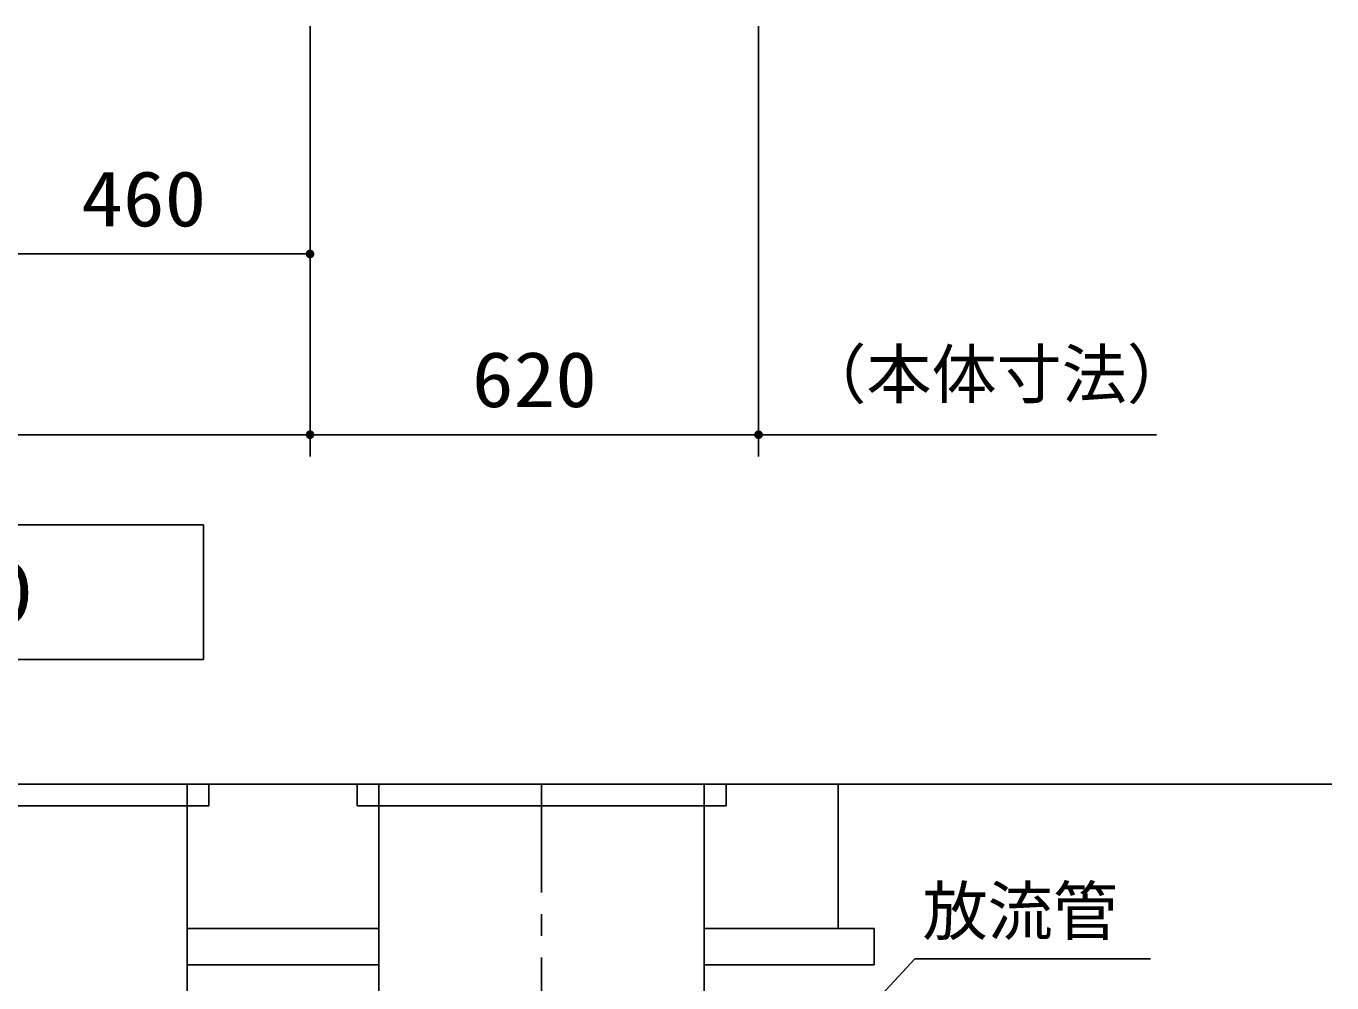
# Model space of a CAD drawing. Units: millimetres, scale not verified. Extents: x -8910 to 8910, y -6308 to 6308.
# Drawn here: x -3426 to -1621, y -1934 to -610 of the extents above; entities that cross this region are included whole.
import ezdxf
from ezdxf.enums import TextEntityAlignment as Align

# ---------------------------------------------------------------- set-up
doc = ezdxf.new("R2010")
doc.units = ezdxf.units.MM
doc.header["$LTSCALE"] = 30
doc.linetypes.add('CHAIN1', pattern=[8, 5, -1, 1, -1])
for name, color, linetype, lineweight in [('0-1_製作', 5, 'Continuous', 25), ('0-5_空気管', 3, 'Continuous', 25), ('0-6_機器', 2, 'Continuous', 25)]:
    doc.layers.add(name, color=color, linetype=linetype, lineweight=lineweight)
doc.styles.add('ＭＳ ゴシック', font='')
doc.styles.get('ＭＳ ゴシック').set_extended_font_data('MS Gothic')

msp = doc.modelspace()

# ---------------------------------------------------------------- linework, layer by layer
at = {"layer": '0-1_製作', "color": 2}
for p, q in [((-3033.19, -955.4), (-3033.19, -610.18)), ((-2413.21, -1205.4), (-2413.21, -610.18)), ((-2413.21, -1205.4), (-2413.21, -610.18)), ((-3493.21, -925.4), (-3033.19, -925.4)), ((-3033.19, -1205.4), (-3033.19, -925.4)), ((-6003.23, -1175.4), (-3033.19, -1175.4)), ((-3033.19, -1175.4), (-2413.21, -1175.4)), ((-2413.21, -1175.4), (-1863.09, -1175.4))]:
    msp.add_line(p, q, dxfattribs=at)
at = {"layer": '0-1_製作'}
for points in [[(-3036.08, -920.14), (-3033.19, -925.4), (-3036.72, -920.55)], [(-3035.4, -919.82), (-3033.19, -925.4), (-3036.08, -920.14)], [(-3034.68, -919.59), (-3033.19, -925.4), (-3035.4, -919.82)], [(-3034.68, -919.59), (-3033.19, -919.4), (-3033.19, -925.4)], [(-3033.94, -919.45), (-3033.19, -919.4), (-3034.68, -919.59)], [(-3033.19, -919.4), (-3027.19, -925.4), (-3033.19, -925.4)], [(-3032.81, -919.41), (-3027.19, -925.4), (-3033.19, -919.4)], [(-3032.07, -919.51), (-3027.19, -925.4), (-3032.81, -919.41)], [(-3031.34, -919.7), (-3027.19, -925.4), (-3032.07, -919.51)], [(-3030.64, -919.97), (-3027.19, -925.4), (-3031.34, -919.7)], [(-3029.98, -920.34), (-3027.19, -925.4), (-3030.64, -919.97)], [(-3029.37, -920.78), (-3027.19, -925.4), (-3029.98, -920.34)], [(-3039.18, -925.02), (-3033.19, -925.4), (-3039.19, -925.4)], [(-3039.19, -925.4), (-3038.45, -928.29), (-3039.14, -926.15)], [(-3039.19, -925.4), (-3038.04, -928.93), (-3038.45, -928.29)], [(-3033.19, -925.4), (-3038.04, -928.93), (-3039.19, -925.4)], [(-3039.08, -924.28), (-3033.19, -925.4), (-3039.18, -925.02)], [(-3039.14, -926.15), (-3038.77, -927.61), (-3039, -926.89)], [(-3039.14, -926.15), (-3038.45, -928.29), (-3038.77, -927.61)], [(-3038.9, -923.55), (-3033.19, -925.4), (-3039.08, -924.28)], [(-3038.62, -922.85), (-3033.19, -925.4), (-3038.9, -923.55)], [(-3038.26, -922.19), (-3033.19, -925.4), (-3038.62, -922.85)], [(-3037.81, -921.58), (-3033.19, -925.4), (-3038.26, -922.19)], [(-3033.19, -925.4), (-3037.56, -929.51), (-3038.04, -928.93)], [(-3037.3, -921.03), (-3033.19, -925.4), (-3037.81, -921.58)], [(-3033.19, -925.4), (-3037.01, -930.02), (-3037.56, -929.51)], [(-3036.72, -920.55), (-3033.19, -925.4), (-3037.3, -921.03)], [(-3033.19, -925.4), (-3036.41, -930.47), (-3037.01, -930.02)], [(-3033.19, -925.4), (-3035.74, -930.83), (-3036.41, -930.47)], [(-3033.19, -925.4), (-3035.04, -931.11), (-3035.74, -930.83)], [(-3033.19, -925.4), (-3034.31, -931.3), (-3035.04, -931.11)], [(-3033.19, -925.4), (-3033.57, -931.39), (-3034.31, -931.3)], [(-3033.19, -925.4), (-3033.19, -931.4), (-3033.57, -931.39)], [(-3033.19, -925.4), (-3032.44, -931.35), (-3033.19, -931.4)], [(-3033.19, -925.4), (-3031.7, -931.21), (-3032.44, -931.35)], [(-3033.19, -925.4), (-3030.98, -930.98), (-3031.7, -931.21)], [(-3027.19, -925.4), (-3030.98, -930.98), (-3033.19, -925.4)], [(-3027.19, -925.4), (-3030.3, -930.66), (-3030.98, -930.98)], [(-3027.19, -925.4), (-3029.66, -930.26), (-3030.3, -930.66)], [(-3027.19, -925.4), (-3029.08, -929.78), (-3029.66, -930.26)], [(-3028.82, -921.29), (-3027.19, -925.4), (-3029.37, -920.78)], [(-3027.19, -925.4), (-3028.57, -929.23), (-3029.08, -929.78)], [(-3028.34, -921.87), (-3027.19, -925.4), (-3028.82, -921.29)], [(-3027.19, -925.4), (-3028.12, -928.62), (-3028.57, -929.23)], [(-3027.93, -922.51), (-3027.19, -925.4), (-3028.34, -921.87)], [(-3027.19, -925.4), (-3027.76, -927.96), (-3028.12, -928.62)], [(-3027.93, -922.51), (-3027.24, -924.65), (-3027.19, -925.4)], [(-3027.61, -923.19), (-3027.24, -924.65), (-3027.93, -922.51)], [(-3027.19, -925.4), (-3027.48, -927.26), (-3027.76, -927.96)], [(-3027.61, -923.19), (-3027.38, -923.91), (-3027.24, -924.65)], [(-3027.19, -925.4), (-3027.3, -926.53), (-3027.48, -927.26)], [(-3027.19, -925.4), (-3027.2, -925.78), (-3027.3, -926.53)], [(-3038.62, -1172.85), (-3033.19, -1175.4), (-3038.9, -1173.55)], [(-3038.26, -1172.19), (-3033.19, -1175.4), (-3038.62, -1172.85)], [(-3037.81, -1171.58), (-3033.19, -1175.4), (-3038.26, -1172.19)], [(-3037.3, -1171.03), (-3033.19, -1175.4), (-3037.81, -1171.58)], [(-3036.72, -1170.55), (-3033.19, -1175.4), (-3037.3, -1171.03)], [(-3036.08, -1170.14), (-3033.19, -1175.4), (-3036.72, -1170.55)], [(-3035.4, -1169.82), (-3033.19, -1175.4), (-3036.08, -1170.14)], [(-3034.68, -1169.59), (-3033.19, -1175.4), (-3035.4, -1169.82)], [(-3034.68, -1169.59), (-3033.19, -1169.4), (-3033.19, -1175.4)], [(-3033.94, -1169.45), (-3033.19, -1169.4), (-3034.68, -1169.59)], [(-3033.19, -1169.4), (-3027.19, -1175.4), (-3033.19, -1175.4)], [(-3032.81, -1169.41), (-3027.19, -1175.4), (-3033.19, -1169.4)], [(-3032.07, -1169.51), (-3027.19, -1175.4), (-3032.81, -1169.41)], [(-3031.34, -1169.7), (-3027.19, -1175.4), (-3032.07, -1169.51)], [(-3030.64, -1169.97), (-3027.19, -1175.4), (-3031.34, -1169.7)], [(-3029.98, -1170.34), (-3027.19, -1175.4), (-3030.64, -1169.97)], [(-3029.37, -1170.78), (-3027.19, -1175.4), (-3029.98, -1170.34)], [(-3028.82, -1171.29), (-3027.19, -1175.4), (-3029.37, -1170.78)], [(-3028.34, -1171.87), (-3027.19, -1175.4), (-3028.82, -1171.29)], [(-3028.34, -1171.87), (-3027.24, -1174.65), (-3027.19, -1175.4)], [(-3027.93, -1172.51), (-3027.24, -1174.65), (-3028.34, -1171.87)], [(-3027.93, -1172.51), (-3027.38, -1173.91), (-3027.24, -1174.65)], [(-3027.61, -1173.19), (-3027.38, -1173.91), (-3027.93, -1172.51)], [(-2418.64, -1172.85), (-2413.21, -1175.4), (-2418.92, -1173.55)], [(-2418.64, -1172.85), (-2413.21, -1175.4), (-2418.92, -1173.55)], [(-2418.28, -1172.19), (-2413.21, -1175.4), (-2418.64, -1172.85)], [(-2418.28, -1172.19), (-2413.21, -1175.4), (-2418.64, -1172.85)], [(-2417.83, -1171.58), (-2413.21, -1175.4), (-2418.28, -1172.19)], [(-2417.83, -1171.58), (-2413.21, -1175.4), (-2418.28, -1172.19)], [(-2417.32, -1171.03), (-2413.21, -1175.4), (-2417.83, -1171.58)], [(-2417.32, -1171.03), (-2413.21, -1175.4), (-2417.83, -1171.58)], [(-2416.74, -1170.55), (-2413.21, -1175.4), (-2417.32, -1171.03)], [(-2416.74, -1170.55), (-2413.21, -1175.4), (-2417.32, -1171.03)], [(-2416.1, -1170.14), (-2413.21, -1175.4), (-2416.74, -1170.55)], [(-2416.1, -1170.14), (-2413.21, -1175.4), (-2416.74, -1170.55)], [(-2415.42, -1169.82), (-2413.21, -1175.4), (-2416.1, -1170.14)], [(-2415.42, -1169.82), (-2413.21, -1175.4), (-2416.1, -1170.14)], [(-2415.42, -1169.82), (-2413.21, -1169.4), (-2413.21, -1175.4)], [(-2414.7, -1169.59), (-2413.21, -1169.4), (-2415.42, -1169.82)], [(-2415.42, -1169.82), (-2413.21, -1169.4), (-2413.21, -1175.4)], [(-2414.7, -1169.59), (-2413.21, -1169.4), (-2415.42, -1169.82)], [(-2413.96, -1169.45), (-2413.21, -1169.4), (-2414.7, -1169.59)], [(-2413.96, -1169.45), (-2413.21, -1169.4), (-2414.7, -1169.59)], [(-2413.21, -1169.4), (-2407.21, -1175.4), (-2413.21, -1175.4)], [(-2412.83, -1169.41), (-2407.21, -1175.4), (-2413.21, -1169.4)], [(-2413.21, -1169.4), (-2407.21, -1175.4), (-2413.21, -1175.4)], [(-2412.83, -1169.41), (-2407.21, -1175.4), (-2413.21, -1169.4)], [(-2412.09, -1169.51), (-2407.21, -1175.4), (-2412.83, -1169.41)], [(-2412.09, -1169.51), (-2407.21, -1175.4), (-2412.83, -1169.41)], [(-2411.36, -1169.7), (-2407.21, -1175.4), (-2412.09, -1169.51)], [(-2411.36, -1169.7), (-2407.21, -1175.4), (-2412.09, -1169.51)], [(-2410.66, -1169.97), (-2407.21, -1175.4), (-2411.36, -1169.7)], [(-2410.66, -1169.97), (-2407.21, -1175.4), (-2411.36, -1169.7)], [(-2410, -1170.34), (-2407.21, -1175.4), (-2410.66, -1169.97)], [(-2410, -1170.34), (-2407.21, -1175.4), (-2410.66, -1169.97)], [(-2409.39, -1170.78), (-2407.21, -1175.4), (-2410, -1170.34)], [(-2409.39, -1170.78), (-2407.21, -1175.4), (-2410, -1170.34)], [(-2409.39, -1170.78), (-2407.26, -1174.65), (-2407.21, -1175.4)], [(-2408.84, -1171.29), (-2407.26, -1174.65), (-2409.39, -1170.78)], [(-2409.39, -1170.78), (-2407.26, -1174.65), (-2407.21, -1175.4)], [(-2408.84, -1171.29), (-2407.26, -1174.65), (-2409.39, -1170.78)], [(-2408.84, -1171.29), (-2407.4, -1173.91), (-2407.26, -1174.65)], [(-2408.36, -1171.87), (-2407.4, -1173.91), (-2408.84, -1171.29)], [(-2408.84, -1171.29), (-2407.4, -1173.91), (-2407.26, -1174.65)], [(-2408.36, -1171.87), (-2407.4, -1173.91), (-2408.84, -1171.29)], [(-2408.36, -1171.87), (-2407.63, -1173.19), (-2407.4, -1173.91)], [(-2407.95, -1172.51), (-2407.63, -1173.19), (-2408.36, -1171.87)], [(-2408.36, -1171.87), (-2407.63, -1173.19), (-2407.4, -1173.91)], [(-2407.95, -1172.51), (-2407.63, -1173.19), (-2408.36, -1171.87)], [(-3039.18, -1175.02), (-3033.19, -1175.4), (-3039.19, -1175.4)], [(-3039.19, -1175.4), (-3038.04, -1178.93), (-3039.14, -1176.15)], [(-3039.19, -1175.4), (-3037.56, -1179.51), (-3038.04, -1178.93)], [(-3033.19, -1175.4), (-3037.56, -1179.51), (-3039.19, -1175.4)], [(-3039.08, -1174.28), (-3033.19, -1175.4), (-3039.18, -1175.02)], [(-3039.14, -1176.15), (-3038.45, -1178.29), (-3039, -1176.89)], [(-3039.14, -1176.15), (-3038.04, -1178.93), (-3038.45, -1178.29)], [(-3038.9, -1173.55), (-3033.19, -1175.4), (-3039.08, -1174.28)], [(-3039, -1176.89), (-3038.45, -1178.29), (-3038.77, -1177.61)], [(-3033.19, -1175.4), (-3037.01, -1180.02), (-3037.56, -1179.51)], [(-3033.19, -1175.4), (-3036.41, -1180.47), (-3037.01, -1180.02)], [(-3033.19, -1175.4), (-3035.74, -1180.83), (-3036.41, -1180.47)], [(-3033.19, -1175.4), (-3035.04, -1181.11), (-3035.74, -1180.83)], [(-3033.19, -1175.4), (-3034.31, -1181.3), (-3035.04, -1181.11)], [(-3033.19, -1175.4), (-3033.57, -1181.39), (-3034.31, -1181.3)], [(-3033.19, -1175.4), (-3033.19, -1181.4), (-3033.57, -1181.39)], [(-3033.19, -1175.4), (-3032.44, -1181.35), (-3033.19, -1181.4)], [(-3033.19, -1175.4), (-3031.7, -1181.21), (-3032.44, -1181.35)], [(-3033.19, -1175.4), (-3030.98, -1180.98), (-3031.7, -1181.21)], [(-3027.19, -1175.4), (-3030.98, -1180.98), (-3033.19, -1175.4)], [(-3027.19, -1175.4), (-3030.3, -1180.66), (-3030.98, -1180.98)], [(-3027.19, -1175.4), (-3029.66, -1180.26), (-3030.3, -1180.66)], [(-3027.19, -1175.4), (-3029.08, -1179.78), (-3029.66, -1180.26)], [(-3027.19, -1175.4), (-3028.57, -1179.23), (-3029.08, -1179.78)], [(-3027.19, -1175.4), (-3028.12, -1178.62), (-3028.57, -1179.23)], [(-3027.19, -1175.4), (-3027.76, -1177.96), (-3028.12, -1178.62)], [(-3027.19, -1175.4), (-3027.48, -1177.26), (-3027.76, -1177.96)], [(-3027.19, -1175.4), (-3027.3, -1176.53), (-3027.48, -1177.26)], [(-3027.19, -1175.4), (-3027.2, -1175.78), (-3027.3, -1176.53)], [(-2419.2, -1175.02), (-2413.21, -1175.4), (-2419.21, -1175.4)], [(-2419.2, -1175.02), (-2413.21, -1175.4), (-2419.21, -1175.4)], [(-2419.21, -1175.4), (-2417.04, -1180.02), (-2419.16, -1176.15)], [(-2419.21, -1175.4), (-2416.43, -1180.47), (-2417.04, -1180.02)], [(-2413.21, -1175.4), (-2416.43, -1180.47), (-2419.21, -1175.4)], [(-2419.21, -1175.4), (-2417.04, -1180.02), (-2419.16, -1176.15)], [(-2419.21, -1175.4), (-2416.43, -1180.47), (-2417.04, -1180.02)], [(-2413.21, -1175.4), (-2416.43, -1180.47), (-2419.21, -1175.4)], [(-2419.1, -1174.28), (-2413.21, -1175.4), (-2419.2, -1175.02)], [(-2419.1, -1174.28), (-2413.21, -1175.4), (-2419.2, -1175.02)], [(-2419.16, -1176.15), (-2417.59, -1179.51), (-2419.02, -1176.89)], [(-2419.16, -1176.15), (-2417.04, -1180.02), (-2417.59, -1179.51)], [(-2419.16, -1176.15), (-2417.59, -1179.51), (-2419.02, -1176.89)], [(-2419.16, -1176.15), (-2417.04, -1180.02), (-2417.59, -1179.51)], [(-2418.92, -1173.55), (-2413.21, -1175.4), (-2419.1, -1174.28)], [(-2418.92, -1173.55), (-2413.21, -1175.4), (-2419.1, -1174.28)], [(-2419.02, -1176.89), (-2418.07, -1178.93), (-2418.79, -1177.61)], [(-2419.02, -1176.89), (-2417.59, -1179.51), (-2418.07, -1178.93)], [(-2419.02, -1176.89), (-2418.07, -1178.93), (-2418.79, -1177.61)], [(-2419.02, -1176.89), (-2417.59, -1179.51), (-2418.07, -1178.93)], [(-2418.79, -1177.61), (-2418.07, -1178.93), (-2418.47, -1178.29)], [(-2418.79, -1177.61), (-2418.07, -1178.93), (-2418.47, -1178.29)], [(-2413.21, -1175.4), (-2415.77, -1180.83), (-2416.43, -1180.47)], [(-2413.21, -1175.4), (-2415.77, -1180.83), (-2416.43, -1180.47)], [(-2413.21, -1175.4), (-2415.07, -1181.11), (-2415.77, -1180.83)], [(-2413.21, -1175.4), (-2415.07, -1181.11), (-2415.77, -1180.83)], [(-2413.21, -1175.4), (-2414.34, -1181.3), (-2415.07, -1181.11)], [(-2413.21, -1175.4), (-2414.34, -1181.3), (-2415.07, -1181.11)], [(-2413.21, -1175.4), (-2413.59, -1181.39), (-2414.34, -1181.3)], [(-2413.21, -1175.4), (-2413.59, -1181.39), (-2414.34, -1181.3)], [(-2413.21, -1175.4), (-2413.21, -1181.4), (-2413.59, -1181.39)], [(-2413.21, -1175.4), (-2413.21, -1181.4), (-2413.59, -1181.39)], [(-2413.21, -1175.4), (-2412.46, -1181.35), (-2413.21, -1181.4)], [(-2413.21, -1175.4), (-2411.72, -1181.21), (-2412.46, -1181.35)], [(-2413.21, -1175.4), (-2411, -1180.98), (-2411.72, -1181.21)], [(-2413.21, -1175.4), (-2410.32, -1180.66), (-2411, -1180.98)], [(-2407.21, -1175.4), (-2410.32, -1180.66), (-2413.21, -1175.4)], [(-2413.21, -1175.4), (-2412.46, -1181.35), (-2413.21, -1181.4)], [(-2413.21, -1175.4), (-2411.72, -1181.21), (-2412.46, -1181.35)], [(-2413.21, -1175.4), (-2411, -1180.98), (-2411.72, -1181.21)], [(-2413.21, -1175.4), (-2410.32, -1180.66), (-2411, -1180.98)], [(-2407.21, -1175.4), (-2410.32, -1180.66), (-2413.21, -1175.4)], [(-2407.21, -1175.4), (-2409.68, -1180.26), (-2410.32, -1180.66)], [(-2407.21, -1175.4), (-2409.68, -1180.26), (-2410.32, -1180.66)], [(-2407.21, -1175.4), (-2409.1, -1179.78), (-2409.68, -1180.26)], [(-2407.21, -1175.4), (-2409.1, -1179.78), (-2409.68, -1180.26)], [(-2407.21, -1175.4), (-2408.59, -1179.23), (-2409.1, -1179.78)], [(-2407.21, -1175.4), (-2408.59, -1179.23), (-2409.1, -1179.78)], [(-2407.21, -1175.4), (-2408.15, -1178.62), (-2408.59, -1179.23)], [(-2407.21, -1175.4), (-2408.15, -1178.62), (-2408.59, -1179.23)], [(-2407.21, -1175.4), (-2407.78, -1177.96), (-2408.15, -1178.62)], [(-2407.21, -1175.4), (-2407.78, -1177.96), (-2408.15, -1178.62)], [(-2407.21, -1175.4), (-2407.5, -1177.26), (-2407.78, -1177.96)], [(-2407.21, -1175.4), (-2407.5, -1177.26), (-2407.78, -1177.96)], [(-2407.21, -1175.4), (-2407.32, -1176.53), (-2407.5, -1177.26)], [(-2407.21, -1175.4), (-2407.32, -1176.53), (-2407.5, -1177.26)], [(-2407.21, -1175.4), (-2407.22, -1175.78), (-2407.32, -1176.53)], [(-2407.21, -1175.4), (-2407.22, -1175.78), (-2407.32, -1176.53)]]:
    msp.add_solid(points, dxfattribs=at)
at = {"layer": '0-5_空気管'}
for p, q in [((-3203.21, -1658.6), (-3203.21, -1993.6)), ((-3173.21, -1658.6), (-3173.21, -1688.6)), ((-2968.21, -1658.6), (-2968.21, -1688.6)), ((-2938.21, -1658.6), (-2938.21, -1990.4)), ((-2488.21, -1658.6), (-2488.21, -1990.4)), ((-2458.21, -1658.6), (-2458.21, -1688.6)), ((-2968.21, -1688.6), (-2458.21, -1688.6)), ((-2425.95, -2147.96), (-2197.39, -1900.58)), ((-2197.39, -1900.58), (-1871.46, -1900.58))]:
    msp.add_line(p, q, dxfattribs=at)
at = {"layer": '0-5_空気管', "linetype": 'CHAIN1'}
msp.add_line((-2713.21, -1658.6), (-2713.21, -2642.61), dxfattribs=at)
at = {"layer": '0-5_空気管'}
msp.add_lwpolyline([(-3180.68, -1486.43), (-3180.68, -1300.12), (-5210.01, -1300.12), (-5210.01, -1486.43)], close=True, dxfattribs=at)
msp.add_lwpolyline([(-3833.21, -1658.6), (-3833.21, -1688.6), (-3173.21, -1688.6)], dxfattribs=at)
at = {"layer": '0-6_機器'}
for p, q in [((-1620.68, -1658.6), (-6147.66, -1658.6)), ((-2303.21, -1858.6), (-2303.21, -1658.6)), ((-2938.21, -1858.6), (-3203.21, -1858.6)), ((-2253.21, -1858.6), (-2488.21, -1858.6)), ((-2253.21, -1908.6), (-2253.21, -1858.6)), ((-2938.21, -1908.6), (-3203.21, -1908.6)), ((-2253.21, -1908.6), (-2488.21, -1908.6))]:
    msp.add_line(p, q, dxfattribs=at)

# ---------------------------------------------------------------- texts
at = {"layer": '0-1_製作', "color": 4, "style": 'ＭＳ ゴシック', "width": 1.1}
for s, p in [('460', (-3349.45, -910.4)), ('620', (-2809.45, -1160.4))]:
    msp.add_text(s, height=76.98, dxfattribs=at).set_placement(p, align=Align.BOTTOM_LEFT)
at = {"layer": '0-1_製作', "color": 4, "style": 'ＭＳ ゴシック'}
msp.add_text('（本体寸法）', height=65.98, dxfattribs=at).set_placement((-2354.09, -1144.47), align=Align.BOTTOM_LEFT)
at = {"layer": '0-5_空気管', "color": 4, "style": 'ＭＳ ゴシック'}
for s, height, p in [('Ｓ＝１／３０', 87.98, (-4115.2, -1464.73)), ('放流管', 65.98, (-2186.46, -1887.09))]:
    msp.add_text(s, height=height, dxfattribs=at).set_placement(p, align=Align.BOTTOM_LEFT)

doc.saveas('drawing.dxf')
